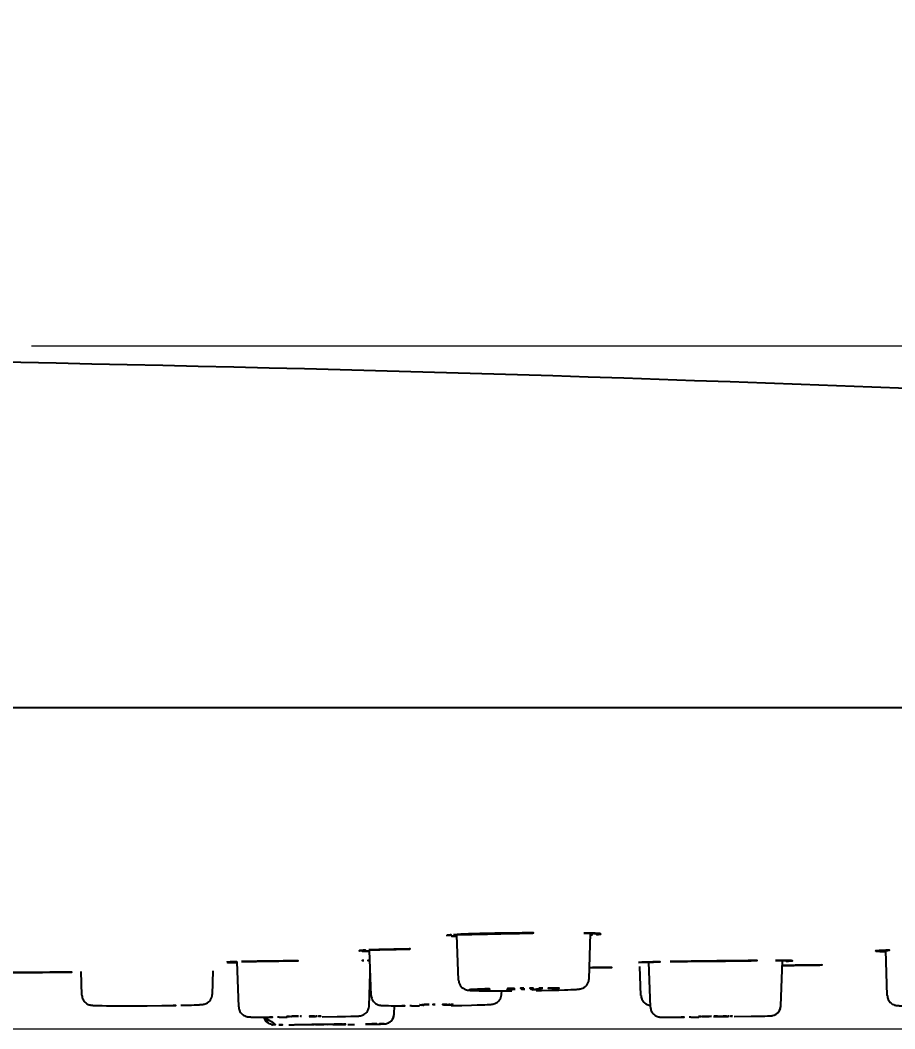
# Model space of a CAD drawing. Extents: x 16296660632 to 16296676033, y -37409619871 to -37409617369.
# Drawn here: x 16296675587.31 to 16296675612.87, y -37409617489.01 to -37409617459.53 of the extents above; entities that cross this region are included whole.
import ezdxf

# ---------------------------------------------------------------- set-up
doc = ezdxf.new("R2010")
doc.units = 0
doc.header["$LTSCALE"] = 10
doc.header["$MEASUREMENT"] = 0
doc.header["$PDMODE"] = 3
doc.header["$PDSIZE"] = -10
doc.layers.get('0').update_dxf_attribs({"linetype": 'CONTINUOUS'})
doc.layers.get('DEFPOINTS').update_dxf_attribs({"linetype": 'CONTINUOUS'})
doc.styles.add('Daelim Dimension', font='')
doc.styles.get('Daelim Dimension').set_extended_font_data('NanumGothic')
doc.dimstyles.new('DEFAULT', dxfattribs={"dimscale": 2, "dimtxt": 2, "dimasz": 2, "dimexe": 0, "dimexo": 2, "dimgap": 1, "dimtad": 1, "dimdec": 1, "dimzin": 9, "dimdsep": 46, "dimtxsty": 'Daelim Dimension', "dimcen": 0.5, "dimclrd": 252, "dimclre": 252, "dimclrt": 3, "dimadec": 1, "dimazin": 0, "dimtfac": 1, "dimtdec": 1, "dimtix": 1, "dimtmove": 0, "dimatfit": 3, "dimfxl": 1, "dimtolj": 1, "dimtzin": 1, "dimlwd": 9, "dimlwe": 9, "dimarcsym": 0})

# ---------------------------------------------------------------- blocks, each defined once
blk = doc.blocks.new('*D1')
at = {"color": 5, "lineweight": 9, "transparency": 16777216}
for p, q in [((16296675579.04278, -37409617430.044456), (16296675749.72908, -37409617430.044456)), ((16296675749.72908, -37409617434.044456), (16296675749.72908, -37409617485.012138)), ((16296675567.878839, -37409617489.012138), (16296675749.72908, -37409617489.012138))]:
    blk.add_line(p, q, dxfattribs=at)
at = {"color": 5, "transparency": 16777216}
for points in [[(16296675749.06241, -37409617434.044456), (16296675750.395741, -37409617434.044456), (16296675749.72908, -37409617430.044456)], [(16296675749.06241, -37409617485.012138), (16296675750.395741, -37409617485.012138), (16296675749.72908, -37409617489.012138)]]:
    blk.add_solid(points, dxfattribs=at)
at = {"layer": 'DEFPOINTS', "color": 0, "transparency": 16777216}
for p in [(16296675575.04278, -37409617430.044456), (16296675563.878839, -37409617489.012138), (16296675749.72908, -37409617489.012138)]:
    blk.add_point(p, dxfattribs=at)
at = {"color": 7, "transparency": 16777216, "insert": (16296675740.1082, -37409617459.737473), "char_height": 14, "attachment_point": 5, "rotation": 90, "style": 'Daelim Dimension'}
blk.add_mtext('\\A1;59', dxfattribs=at)
blk = doc.blocks.new('*D2')
at = {"color": 5, "lineweight": 9, "transparency": 16777216}
for p, q in [((16296675714.59089, -37409617469.04446), (16296675714.59089, -37409617438.74547)), ((16296675587.64277, -37409617469.04446), (16296675714.59089, -37409617469.04446)), ((16296675714.59089, -37409617485.01376), (16296675714.59089, -37409617473.04446)), ((16296675568.13936, -37409617489.01376), (16296675714.59089, -37409617489.01376))]:
    blk.add_line(p, q, dxfattribs=at)
at = {"color": 5, "transparency": 16777216}
for points in [[(16296675713.92423, -37409617473.04446), (16296675715.25756, -37409617473.04446), (16296675714.59089, -37409617469.04446)], [(16296675713.92423, -37409617485.01376), (16296675715.25756, -37409617485.01376), (16296675714.59089, -37409617489.01376)]]:
    blk.add_solid(points, dxfattribs=at)
at = {"layer": 'DEFPOINTS', "color": 0, "transparency": 16777216}
for p in [(16296675583.64277, -37409617469.04446), (16296675564.13936, -37409617489.01376), (16296675714.59089, -37409617489.01376)]:
    blk.add_point(p, dxfattribs=at)
at = {"color": 7, "transparency": 16777216, "insert": (16296675705.00006, -37409617451.71113), "char_height": 14, "attachment_point": 5, "rotation": 90, "style": 'Daelim Dimension'}
blk.add_mtext('\\A1;20', dxfattribs=at)

msp = doc.modelspace()

# ---------------------------------------------------------------- linework, layer by layer
at = {"color": 7, "linetype": 'Continuous'}
for p, q in [((16296675677.86886, -37409617479.627632), (16296675449.416691, -37409617479.627632)), ((16296675600.12248, -37409617487.590393), (16296675600.076559, -37409617486.275269)), ((16296675603.935749, -37409617487.557793), (16296675603.98247, -37409617486.21991)), ((16296675597.567101, -37409617488.035347), (16296675597.52117, -37409617486.720009)), ((16296675612.650089, -37409617488.041702), (16296675612.60393, -37409617486.719971)), ((16296675593.697439, -37409617488.37394), (16296675593.651489, -37409617487.058151)), ((16296675605.45332, -37409617488.038757), (16296675605.42388, -37409617487.195801)), ((16296675605.727091, -37409617488.378983), (16296675605.68121, -37409617487.065292)), ((16296675609.54035, -37409617488.34211), (16296675609.586361, -37409617487.024323)), ((16296675589.11581, -37409617488.031677), (16296675589.09152, -37409617487.336197)), ((16296675592.92907, -37409617488.008614), (16296675592.95311, -37409617487.320282)), ((16296675597.510691, -37409617488.347153), (16296675597.54434, -37409617487.383591)), ((16296675601.53359, -37409617487.86824), (16296675601.53236, -37409617487.869057)), ((16296675602.52408, -37409617487.859802), (16296675602.525351, -37409617487.858994)), ((16296675603.317011, -37409617487.87262), (16296675603.401831, -37409617487.868958)), ((16296675603.401831, -37409617487.868958), (16296675603.474421, -37409617487.865303)), ((16296675600.64855, -37409617487.896439), (16296675600.726259, -37409617487.898323)), ((16296675600.726259, -37409617487.898323), (16296675600.83127, -37409617487.900192)), ((16296675600.83127, -37409617487.900192), (16296675600.98312, -37409617487.902023)), ((16296675600.98312, -37409617487.902023), (16296675601.146749, -37409617487.903137)), ((16296675601.146749, -37409617487.903137), (16296675601.406879, -37409617487.903664)), ((16296675601.38036, -37409617488.005173), (16296675601.383909, -37409617487.903648)), ((16296675601.406879, -37409617487.903664), (16296675601.677019, -37409617487.902901)), ((16296675602.386299, -37409617487.895691), (16296675602.550301, -37409617487.892967)), ((16296675602.550301, -37409617487.892967), (16296675602.85183, -37409617487.88678)), ((16296675602.85183, -37409617487.88678), (16296675603.049629, -37409617487.881653)), ((16296675603.049629, -37409617487.881653), (16296675603.21961, -37409617487.876266)), ((16296675603.21961, -37409617487.876266), (16296675603.317011, -37409617487.87262)), ((16296675589.5772, -37409617488.33313), (16296675589.63928, -37409617488.334732)), ((16296675589.63928, -37409617488.334732), (16296675589.71101, -37409617488.336197)), ((16296675589.71101, -37409617488.336197), (16296675589.8367, -37409617488.338089)), ((16296675589.8367, -37409617488.338089), (16296675590.0385, -37409617488.340012)), ((16296675590.0385, -37409617488.340012), (16296675590.278971, -37409617488.341103)), ((16296675590.278971, -37409617488.341103), (16296675590.63073, -37409617488.341026)), ((16296675590.63073, -37409617488.341026), (16296675591.028151, -37409617488.33902)), ((16296675591.028151, -37409617488.33902), (16296675591.449261, -37409617488.334938)), ((16296675591.449261, -37409617488.334938), (16296675591.78236, -37409617488.330116)), ((16296675592.009239, -37409617488.325737), (16296675592.05241, -37409617488.324791)), ((16296675592.05632, -37409617488.32476), (16296675592.18697, -37409617488.321587)), ((16296675592.18697, -37409617488.321587), (16296675592.32254, -37409617488.317673)), ((16296675592.32254, -37409617488.317673), (16296675592.398899, -37409617488.315063)), ((16296675592.398899, -37409617488.315063), (16296675592.464439, -37409617488.312477)), ((16296675592.464439, -37409617488.312477), (16296675592.519791, -37409617488.309921)), ((16296675598.07921, -37409617488.336708), (16296675598.157591, -37409617488.338058)), ((16296675598.157591, -37409617488.338058), (16296675598.296009, -37409617488.339684)), ((16296675598.242451, -37409617488.581398), (16296675598.25111, -37409617488.333313)), ((16296675598.296009, -37409617488.339684), (16296675598.459869, -37409617488.340767)), ((16296675598.74765, -37409617488.341217), (16296675598.698009, -37409617488.34124)), ((16296675598.74506, -37409617488.341278), (16296675598.97872, -37409617488.340721)), ((16296675598.98019, -37409617488.313782), (16296675598.97702, -37409617488.314789)), ((16296675599.904341, -37409617488.332329), (16296675600.223261, -37409617488.327133)), ((16296675599.96677, -37409617488.306381), (16296675599.96998, -37409617488.305382)), ((16296675600.223261, -37409617488.327133), (16296675600.49608, -37409617488.321426)), ((16296675600.49608, -37409617488.321426), (16296675600.6681, -37409617488.317001)), ((16296675600.6681, -37409617488.317001), (16296675600.811029, -37409617488.312553)), ((16296675600.811029, -37409617488.312553), (16296675600.889971, -37409617488.309624)), ((16296675600.889971, -37409617488.309624), (16296675600.95606, -37409617488.306702)), ((16296675594.112881, -37409617488.66964), (16296675594.1584, -37409617488.670433)), ((16296675594.1584, -37409617488.670433), (16296675594.24044, -37409617488.671432)), ((16296675594.24044, -37409617488.671432), (16296675594.374969, -37409617488.672432)), ((16296675594.374969, -37409617488.672432), (16296675594.598221, -37409617488.673088)), ((16296675594.88456, -37409617488.672791), (16296675594.834961, -37409617488.672897)), ((16296675594.88286, -37409617488.672821), (16296675595.11657, -37409617488.671951)), ((16296675596.136209, -37409617488.663193), (16296675596.57641, -37409617488.656723)), ((16296675596.57641, -37409617488.656723), (16296675596.82336, -37409617488.651947)), ((16296675596.82336, -37409617488.651947), (16296675596.97788, -37409617488.648216)), ((16296675596.97788, -37409617488.648216), (16296675597.068359, -37409617488.645523)), ((16296675597.068359, -37409617488.645523), (16296675597.116859, -37409617488.643768)), ((16296675597.116859, -37409617488.643768), (16296675597.1565, -37409617488.642059)), ((16296675606.093809, -37409617488.671852), (16296675606.132839, -37409617488.67234)), ((16296675606.132839, -37409617488.67234), (16296675606.20826, -37409617488.672867)), ((16296675606.20826, -37409617488.672867), (16296675606.34075, -37409617488.673111)), ((16296675606.34075, -37409617488.673111), (16296675606.623989, -37409617488.672333)), ((16296675606.90682, -37409617488.670593), (16296675606.857691, -37409617488.670937)), ((16296675606.90559, -37409617488.670609), (16296675607.144489, -37409617488.668663)), ((16296675607.13941, -37409617488.655701), (16296675607.13694, -37409617488.656151)), ((16296675607.5763, -37409617488.655197), (16296675607.633249, -37409617488.654572)), ((16296675607.69026, -37409617488.645554), (16296675607.633249, -37409617488.646187)), ((16296675608.12748, -37409617488.64505), (16296675608.129959, -37409617488.644608)), ((16296675608.172001, -37409617488.656593), (16296675608.668409, -37409617488.648422)), ((16296675608.668409, -37409617488.648422), (16296675608.94289, -37409617488.642754)), ((16296675608.94289, -37409617488.642754), (16296675609.07634, -37409617488.639359)), ((16296675609.07634, -37409617488.639359), (16296675609.15156, -37409617488.637016)), ((16296675609.150631, -37409617488.637039), (16296675609.18704, -37409617488.635696)), ((16296675609.17075, -37409617488.636307), (16296675609.20462, -37409617488.634911)), ((16296675609.20215, -37409617488.635063), (16296675609.218691, -37409617488.634216)), ((16296675609.215771, -37409617488.634422), (16296675609.231371, -37409617488.633522)), ((16296675609.227949, -37409617488.633774), (16296675609.242729, -37409617488.63279)), ((16296675595.1635, -37409617488.897751), (16296675595.293131, -37409617488.897049)), ((16296675595.293131, -37409617488.897049), (16296675595.32316, -37409617488.896881)), ((16296675595.36842, -37409617488.896584), (16296675595.3241, -37409617488.896858)), ((16296675595.55551, -37409617488.895302), (16296675595.36842, -37409617488.896584)), ((16296675595.604509, -37409617488.894951), (16296675595.55551, -37409617488.895302)), ((16296675595.87751, -37409617488.892899), (16296675595.604509, -37409617488.894951)), ((16296675596.3771, -37409617488.883186), (16296675595.900681, -37409617488.888023)), ((16296675595.939819, -37409617488.889191), (16296675596.018539, -37409617488.888741)), ((16296675596.018539, -37409617488.888741), (16296675596.18207, -37409617488.887581)), ((16296675596.293909, -37409617488.886681), (16296675596.7705, -37409617488.881844)), ((16296675596.48893, -37409617488.882278), (16296675596.3771, -37409617488.883186)), ((16296675596.65271, -37409617488.881119), (16296675596.48893, -37409617488.882278)), ((16296675596.73143, -37409617488.880669), (16296675596.65271, -37409617488.881119)), ((16296675596.890289, -37409617488.884308), (16296675597.079229, -37409617488.882553)), ((16296675597.678459, -37409617488.875504), (16296675597.40633, -37409617488.878738)), ((16296675597.407049, -37409617488.878731), (16296675597.499029, -37409617488.877693)), ((16296675597.499029, -37409617488.877693), (16296675597.839899, -37409617488.87323)), ((16296675597.839899, -37409617488.87323), (16296675597.90785, -37409617488.872009)), ((16296675597.90785, -37409617488.872009), (16296675597.929501, -37409617488.871498)), ((16296675597.929501, -37409617488.871498), (16296675597.94054, -37409617488.87117))]:
    msp.add_line(p, q, dxfattribs=at)
for points in [[(16296675603.474421, -37409617487.865303), (16296675603.5063, -37409617487.86348), (16296675603.5354, -37409617487.861656), (16296675603.561831, -37409617487.859833), (16296675603.585911, -37409617487.857964), (16296675603.607771, -37409617487.856049), (16296675603.62808, -37409617487.853996), (16296675603.64694, -37409617487.851768), (16296675603.666531, -37409617487.84893), (16296675603.68854, -37409617487.844841), (16296675603.71558, -37409617487.838043), (16296675603.75312, -37409617487.82444), (16296675603.794069, -37409617487.802811), (16296675603.83238, -37409617487.774452), (16296675603.86623, -37409617487.739769), (16296675603.89299, -37409617487.701927), (16296675603.91316, -37409617487.66188), (16296675603.92663, -37409617487.621033), (16296675603.933981, -37409617487.580208), (16296675603.9356, -37409617487.557823)], [(16296675600.122629, -37409617487.589546), (16296675600.126181, -37409617487.626762), (16296675600.134501, -37409617487.663971), (16296675600.147909, -37409617487.700844), (16296675600.16663, -37409617487.736549), (16296675600.190571, -37409617487.770348), (16296675600.21937, -37409617487.801033), (16296675600.25349, -37409617487.828194), (16296675600.289459, -37409617487.849457), (16296675600.324511, -37409617487.864532), (16296675600.355749, -37409617487.87397), (16296675600.379169, -37409617487.879021), (16296675600.39884, -37409617487.882187), (16296675600.417061, -37409617487.884468), (16296675600.434971, -37409617487.886269), (16296675600.454121, -37409617487.887863), (16296675600.47477, -37409617487.889297), (16296675600.497589, -37409617487.890648), (16296675600.52269, -37409617487.89193), (16296675600.55031, -37409617487.893143), (16296675600.580481, -37409617487.894302), (16296675600.64855, -37409617487.896439)], [(16296675589.117121, -37409617488.031723), (16296675589.117319, -37409617488.03627), (16296675589.120979, -37409617488.070198), (16296675589.12858, -37409617488.103996), (16296675589.140421, -37409617488.137703), (16296675589.15674, -37409617488.170593), (16296675589.177469, -37409617488.202049), (16296675589.202459, -37409617488.231293), (16296675589.231911, -37409617488.257729), (16296675589.26442, -37409617488.279999), (16296675589.29973, -37409617488.298073), (16296675589.332991, -37409617488.310219), (16296675589.3592, -37409617488.316948), (16296675589.3808, -37409617488.32093), (16296675589.397989, -37409617488.323288), (16296675589.41328, -37409617488.324928)], [(16296675592.519791, -37409617488.309921), (16296675592.54389, -37409617488.30864), (16296675592.565741, -37409617488.307358), (16296675592.58552, -37409617488.306053), (16296675592.603331, -37409617488.304718), (16296675592.61978, -37409617488.303307), (16296675592.634979, -37409617488.301773), (16296675592.65061, -37409617488.299881), (16296675592.66769, -37409617488.297302), (16296675592.688669, -37409617488.293152), (16296675592.717899, -37409617488.285103), (16296675592.751631, -37409617488.271851), (16296675592.787451, -37409617488.252289), (16296675592.82238, -37409617488.226479), (16296675592.85269, -37409617488.196457), (16296675592.87825, -37409617488.162682), (16296675592.89843, -37409617488.126709), (16296675592.91313, -37409617488.089394), (16296675592.92248, -37409617488.051598), (16296675592.926849, -37409617488.014053), (16296675592.92709, -37409617488.008614)], [(16296675597.56848, -37409617488.035423), (16296675597.56967, -37409617488.053543), (16296675597.574881, -37409617488.087448), (16296675597.584221, -37409617488.121521), (16296675597.598021, -37409617488.155273), (16296675597.61652, -37409617488.188148), (16296675597.63962, -37409617488.219353), (16296675597.667391, -37409617488.248077), (16296675597.6992, -37409617488.273087), (16296675597.73547, -37409617488.294434), (16296675597.77108, -37409617488.309517), (16296675597.80117, -37409617488.318367), (16296675597.826361, -37409617488.323486), (16296675597.84514, -37409617488.326187), (16296675597.8613, -37409617488.327942), (16296675597.877489, -37409617488.329323), (16296675597.89432, -37409617488.330467), (16296675597.913099, -37409617488.33152), (16296675597.933981, -37409617488.332497), (16296675597.95742, -37409617488.333443), (16296675597.98353, -37409617488.33432), (16296675598.01251, -37409617488.335159), (16296675598.07921, -37409617488.336708)], [(16296675601.15156, -37409617488.286453), (16296675601.18388, -37409617488.276062), (16296675601.22253, -37409617488.258057), (16296675601.26149, -37409617488.232521), (16296675601.29459, -37409617488.202858), (16296675601.3225, -37409617488.16909), (16296675601.344721, -37409617488.132812), (16296675601.361179, -37409617488.095016), (16296675601.371941, -37409617488.056732), (16296675601.377501, -37409617488.018608), (16296675601.3783, -37409617488.004883)], [(16296675605.454599, -37409617488.038658), (16296675605.455379, -37409617488.052063), (16296675605.459629, -37409617488.083763), (16296675605.467449, -37409617488.115646), (16296675605.479071, -37409617488.147331), (16296675605.494789, -37409617488.178459), (16296675605.514561, -37409617488.208397), (16296675605.538321, -37409617488.236473), (16296675605.566, -37409617488.261879), (16296675605.59804, -37409617488.284477), (16296675605.631571, -37409617488.302338), (16296675605.66478, -37409617488.31517), (16296675605.694241, -37409617488.323051), (16296675605.715639, -37409617488.327019), (16296675605.725321, -37409617488.328323)], [(16296675612.651461, -37409617488.041809), (16296675612.65291, -37409617488.062508), (16296675612.657921, -37409617488.094093), (16296675612.66643, -37409617488.125572), (16296675612.67865, -37409617488.156616), (16296675612.694811, -37409617488.186989), (16296675612.714821, -37409617488.216049), (16296675612.73856, -37409617488.243111), (16296675612.76609, -37409617488.267593), (16296675612.79804, -37409617488.289513), (16296675612.831499, -37409617488.306801), (16296675612.86471, -37409617488.319183), (16296675612.894039, -37409617488.326653), (16296675612.914909, -37409617488.330276), (16296675612.93152, -37409617488.332336), (16296675612.94581, -37409617488.333649), (16296675612.959249, -37409617488.33461), (16296675612.97365, -37409617488.335426), (16296675612.989189, -37409617488.336159), (16296675613.00654, -37409617488.336823), (16296675613.02582, -37409617488.337433), (16296675613.071039, -37409617488.338516)], [(16296675589.41328, -37409617488.324928), (16296675589.428711, -37409617488.326271), (16296675589.444639, -37409617488.327431), (16296675589.462009, -37409617488.328499), (16296675589.48094, -37409617488.329514), (16296675589.501789, -37409617488.330467), (16296675589.52467, -37409617488.33139), (16296675589.5772, -37409617488.33313)], [(16296675593.69883, -37409617488.374069), (16296675593.70055, -37409617488.397247), (16296675593.70495, -37409617488.424728), (16296675593.711969, -37409617488.45208), (16296675593.72183, -37409617488.479347), (16296675593.734659, -37409617488.506126), (16296675593.75042, -37409617488.532066), (16296675593.769091, -37409617488.556847), (16296675593.790701, -37409617488.58004), (16296675593.81534, -37409617488.601257), (16296675593.84343, -37409617488.620491), (16296675593.87324, -37409617488.636414), (16296675593.90436, -37409617488.648804), (16296675593.93268, -37409617488.656776), (16296675593.95363, -37409617488.660896), (16296675593.97014, -37409617488.663223), (16296675593.98308, -37409617488.664551), (16296675593.994289, -37409617488.665451), (16296675594.005409, -37409617488.666161), (16296675594.016781, -37409617488.666763), (16296675594.02923, -37409617488.66732), (16296675594.042839, -37409617488.667831), (16296675594.057911, -37409617488.66832), (16296675594.07453, -37409617488.668777), (16296675594.112881, -37409617488.66964)], [(16296675597.28756, -37409617488.626404), (16296675597.32016, -37409617488.615356), (16296675597.35454, -37409617488.598877), (16296675597.38818, -37409617488.577087), (16296675597.4174, -37409617488.552254), (16296675597.44273, -37409617488.524361), (16296675597.46397, -37409617488.494202), (16296675597.48105, -37409617488.462517), (16296675597.493839, -37409617488.430069), (16296675597.50256, -37409617488.397247), (16296675597.507469, -37409617488.364487), (16296675597.50861, -37409617488.34687)], [(16296675600.95606, -37409617488.306702), (16296675600.984449, -37409617488.305252), (16296675601.009911, -37409617488.30381), (16296675601.03256, -37409617488.302361), (16296675601.05287, -37409617488.30088), (16296675601.07099, -37409617488.299347), (16296675601.088249, -37409617488.297607), (16296675601.105129, -37409617488.295517), (16296675601.124781, -37409617488.292389), (16296675601.15156, -37409617488.286453)], [(16296675605.72847, -37409617488.379173), (16296675605.728939, -37409617488.388489), (16296675605.73177, -37409617488.414207), (16296675605.736919, -37409617488.440117), (16296675605.74448, -37409617488.466003), (16296675605.754629, -37409617488.491692), (16296675605.767509, -37409617488.516968), (16296675605.7831, -37409617488.541519), (16296675605.801371, -37409617488.564987), (16296675605.822399, -37409617488.587044), (16296675605.846201, -37409617488.607224), (16296675605.872641, -37409617488.625237), (16296675605.902229, -37409617488.641083), (16296675605.932461, -37409617488.653229), (16296675605.96229, -37409617488.661652), (16296675605.98794, -37409617488.666389), (16296675606.004499, -37409617488.668373), (16296675606.016979, -37409617488.66938), (16296675606.02799, -37409617488.670021), (16296675606.038509, -37409617488.670486), (16296675606.050119, -37409617488.670891), (16296675606.06292, -37409617488.671242), (16296675606.093809, -37409617488.671852)], [(16296675609.239389, -37409617488.63308), (16296675609.25004, -37409617488.632309), (16296675609.262341, -37409617488.631203), (16296675609.278761, -37409617488.629173), (16296675609.300699, -37409617488.625229), (16296675609.332809, -37409617488.616478), (16296675609.36838, -37409617488.602043), (16296675609.401039, -37409617488.583687), (16296675609.43129, -37409617488.561447), (16296675609.457701, -37409617488.53643), (16296675609.4804, -37409617488.508949), (16296675609.49939, -37409617488.479622), (16296675609.514561, -37409617488.449074), (16296675609.52585, -37409617488.417847), (16296675609.53347, -37409617488.38633), (16296675609.537621, -37409617488.354843), (16296675609.538349, -37409617488.341843)], [(16296675609.242729, -37409617488.63279), (16296675609.25428, -37409617488.631889), (16296675609.26652, -37409617488.630676), (16296675609.2833, -37409617488.628403), (16296675609.31061, -37409617488.622841), (16296675609.34392, -37409617488.61245), (16296675609.380711, -37409617488.595619), (16296675609.416929, -37409617488.572609), (16296675609.447741, -37409617488.546478), (16296675609.47377, -37409617488.517509), (16296675609.494749, -37409617488.487297), (16296675609.51132, -37409617488.456146), (16296675609.523741, -37409617488.424301), (16296675609.53223, -37409617488.392212), (16296675609.537081, -37409617488.360184), (16296675609.53829, -37409617488.341766)], [(16296675597.1565, -37409617488.642059), (16296675597.17333, -37409617488.641197), (16296675597.188351, -37409617488.64035), (16296675597.202101, -37409617488.639442), (16296675597.214661, -37409617488.638481), (16296675597.227591, -37409617488.637283), (16296675597.24159, -37409617488.635628), (16296675597.259821, -37409617488.632751), (16296675597.28756, -37409617488.626404)], [(16296675598.14884, -37409617488.786827), (16296675598.17416, -37409617488.759079), (16296675598.1959, -37409617488.728271), (16296675598.21353, -37409617488.695358), (16296675598.226681, -37409617488.661179), (16296675598.235331, -37409617488.626701), (16296675598.23982, -37409617488.592339), (16296675598.240419, -37409617488.581177)], [(16296675598.19426, -37409617488.730843), (16296675598.21117, -37409617488.70031), (16296675598.22456, -37409617488.667549), (16296675598.23403, -37409617488.633041), (16296675598.239361, -37409617488.597763), (16296675598.2404, -37409617488.581161)], [(16296675597.94054, -37409617488.87117), (16296675597.945351, -37409617488.870987), (16296675597.950451, -37409617488.870773), (16296675597.95582, -37409617488.870491), (16296675597.963961, -37409617488.869919), (16296675597.97809, -37409617488.868446), (16296675597.996861, -37409617488.865471), (16296675598.020321, -37409617488.860031), (16296675598.046761, -37409617488.851418), (16296675598.07428, -37409617488.839348), (16296675598.1019, -37409617488.823692), (16296675598.12796, -37409617488.805077), (16296675598.15237, -37409617488.783333), (16296675598.17454, -37409617488.758537)], [(16296675598.090389, -37409617488.830711), (16296675598.120609, -37409617488.810799), (16296675598.14884, -37409617488.786827)]]:
    msp.add_lwpolyline(points, dxfattribs=at)
for centre, radius, start, end in [((16296675563.6471, -37409618722.493187), 1253.177083, 86.120667918, 89.154011207), ((16296675603.543671, -37409617477.338913), 8.940474, 272.847343, 273.4796433), ((16296675597.029329, -37409617542.492287), 55.474936, 89.6629699, 89.796405), ((16296675597.150869, -37409617522.911301), 35.893577, 89.3870222, 89.673133), ((16296675563.642771, -37409613704.941101), 3782.5, 270.610245937, 270.636914119), ((16296675563.642771, -37409613704.941101), 3782.5, 270.695933186, 270.74183399), ((16296675563.642771, -37409613704.941101), 3782.5, 270.335609458, 270.454731004), ((16296675602.527639, -37409617544.069542), 56.244609, 90.7874067, 91.323317), ((16296675602.735979, -37409617557.352127), 69.528804, 90.57932052, 90.80861163), ((16296675602.234989, -37409617508.164383), 20.31273, 90.4819452, 91.2826543), ((16296675602.74065, -37409617557.534981), 69.711699, 90.35243869, 90.58161535), ((16296675602.221399, -37409617504.063118), 16.21151, 89.5957595, 90.5559308), ((16296675602.702101, -37409617550.939034), 63.115632, 90.10600441, 90.35429917), ((16296675602.683189, -37409617538.843582), 51.020174, 89.8216493, 90.1098293), ((16296675590.911011, -37409617436.735283), 51.602144, 270.9644714, 271.219475), ((16296675598.69521, -37409617435.448837), 52.892395, 269.7491951, 270.0030599), ((16296675599.20039, -37409617478.696587), 9.623177, 269.271716, 269.7957493), ((16296675599.708349, -37409617513.951233), 25.650764, 90.6032522, 90.9973684), ((16296675599.70401, -37409617510.961601), 22.661275, 89.8054755, 90.6718874), ((16296675599.74654, -37409617497.948669), 9.648275, 89.272918, 89.7957493), ((16296675594.66361, -37409617409.47683), 79.196264, 269.95442899, 270.12392676), ((16296675595.301979, -37409617473.944382), 14.713125, 269.6681061, 269.960221), ((16296675595.927799, -37409617527.776016), 39.132753, 90.5820525, 90.6992114), ((16296675595.90332, -37409617522.749489), 34.106238, 89.9786898, 90.6267514), ((16296675595.90575, -37409617503.402657), 14.759409, 89.6689803, 89.9603303), ((16296675606.102449, -37409617380.777267), 107.896308, 270.27779952, 270.40107134), ((16296675607.225969, -37409617470.09166), 18.565851, 270.0249165, 270.2820615), ((16296675607.111629, -37409617446.914139), 41.743653, 270.2823894, 270.6377883), ((16296675608.29438, -37409617545.520111), 56.877772, 90.6659865, 90.7874067), ((16296675608.153959, -37409617530.262787), 41.619826, 90.2814058, 90.6383347), ((16296675608.04121, -37409617507.262741), 18.619496, 90.0255722, 90.2820615), ((16296675594.71154, -37409617408.027428), 80.871587, 270.11485631, 270.32020082), ((16296675592.986349, -37409617087.594109), 401.308973, 270.49429372, 270.6310132), ((16296675598.485809, -37409617665.635353), 176.766652, 90.24435723, 90.36730363), ((16296675596.98748, -37409617434.042976), 54.836885, 270.7219405, 270.868068), ((16296675597.90489, -37409617533.176086), 44.306112, 90.0646955, 90.2237029)]:
    msp.add_arc(centre, radius, start, end, dxfattribs=at)
for points, knots in [([(16296675599.77606, -37409617486.285767), (16296675599.77606, -37409617486.281273), (16296675599.800819, -37409617486.279587), (16296675599.83036, -37409617486.272499), (16296675599.895531, -37409617486.268303), (16296675599.942659, -37409617486.264633), (16296675599.970791, -37409617486.262901)], [0, 0, 0, 0, 0.068559818, 0.258634117, 0.570508781, 1, 1, 1, 1]), ([(16296675599.794571, -37409617486.292152), (16296675599.78989, -37409617486.291367), (16296675599.784691, -37409617486.290253), (16296675599.77606, -37409617486.287651), (16296675599.77606, -37409617486.285767)], [0, 0, 0, 0, 0.715616738, 1, 1, 1, 1]), ([(16296675600.0755, -37409617486.308296), (16296675600.041889, -37409617486.307312), (16296675599.948271, -37409617486.303398), (16296675599.853939, -37409617486.30204), (16296675599.794571, -37409617486.292152)], [0, 0, 0, 0, 0.358420017, 1, 1, 1, 1]), ([(16296675599.970791, -37409617486.262901), (16296675600.557831, -37409617486.226883), (16296675601.82831, -37409617486.214287), (16296675603.098, -37409617486.200539), (16296675603.779539, -37409617486.212822)], [0, 0, 0, 0, 0.463184556, 1, 1, 1, 1]), ([(16296675603.779539, -37409617486.212822), (16296675603.85104, -37409617486.214111), (16296675603.974859, -37409617486.216949), (16296675604.118891, -37409617486.221909), (16296675604.20225, -37409617486.227333), (16296675604.24509, -37409617486.23053), (16296675604.265141, -37409617486.23468), (16296675604.28104, -37409617486.237), (16296675604.281031, -37409617486.240051)], [0, 0, 0, 0, 0.426162965, 0.740469076, 0.852212795, 0.932800238, 0.981800483, 1, 1, 1, 1]), ([(16296675604.281031, -37409617486.240051), (16296675604.28101, -37409617486.244553), (16296675604.256281, -37409617486.246201), (16296675604.2267, -37409617486.253311), (16296675604.161551, -37409617486.2575), (16296675604.11442, -37409617486.261177), (16296675604.086309, -37409617486.262901)], [0, 0, 0, 0, 0.068644529, 0.258741856, 0.570589717, 1, 1, 1, 1]), ([(16296675597.499319, -37409617486.709137), (16296675597.655649, -37409617486.702766), (16296675598.51967, -37409617486.678658), (16296675599.38402, -37409617486.669182), (16296675600.091881, -37409617486.665947)], [0, 0, 0, 0, 0.181011171, 1, 1, 1, 1]), ([(16296675597.229139, -37409617486.733757), (16296675597.226999, -37409617486.73336), (16296675597.224529, -37409617486.732826), (16296675597.220711, -37409617486.731377), (16296675597.22072, -37409617486.730476)], [0, 0, 0, 0, 0.709138709, 1, 1, 1, 1]), ([(16296675597.22072, -37409617486.730476), (16296675597.22076, -37409617486.724327), (16296675597.25761, -37409617486.727562), (16296675597.29817, -37409617486.716469), (16296675597.39226, -37409617486.715088), (16296675597.459249, -37409617486.710777), (16296675597.499319, -37409617486.709137)], [0, 0, 0, 0, 0.065916824, 0.25653848, 0.570074809, 1, 1, 1, 1]), ([(16296675597.52113, -37409617486.747002), (16296675597.455469, -37409617486.745659), (16296675597.358391, -37409617486.741562), (16296675597.26037, -37409617486.73967), (16296675597.229139, -37409617486.733757)], [0, 0, 0, 0, 0.673894347, 1, 1, 1, 1]), ([(16296675612.61762, -37409617486.751694), (16296675612.572359, -37409617486.751198), (16296675612.49704, -37409617486.748413), (16296675612.39036, -37409617486.751251), (16296675612.345831, -37409617486.73925), (16296675612.30341, -37409617486.746246), (16296675612.30353, -37409617486.739464)], [0, 0, 0, 0, 0.431499646, 0.744923686, 0.935264596, 1, 1, 1, 1]), ([(16296675612.30353, -37409617486.739464), (16296675612.303591, -37409617486.73597), (16296675612.3241, -37409617486.737106), (16296675612.347281, -37409617486.730858), (16296675612.40044, -37409617486.729279), (16296675612.501829, -37409617486.722633), (16296675612.677191, -37409617486.716637), (16296675612.827419, -37409617486.711632), (16296675612.913971, -37409617486.709137)], [0, 0, 0, 0, 0.017156504, 0.066276991, 0.147457117, 0.259973374, 0.575327329, 1, 1, 1, 1]), ([(16296675593.351101, -37409617487.068626), (16296675593.351021, -37409617487.066231), (16296675593.365511, -37409617487.067139), (16296675593.38129, -37409617487.062897), (16296675593.41855, -37409617487.062027), (16296675593.48962, -37409617487.057747), (16296675593.613609, -37409617487.054153), (16296675593.719851, -37409617487.051079), (16296675593.78129, -37409617487.049583)], [0, 0, 0, 0, 0.016684535, 0.065006064, 0.145164966, 0.257019017, 0.572127504, 1, 1, 1, 1]), ([(16296675593.64492, -37409617487.079071), (16296675593.60264, -37409617487.07856), (16296675593.532181, -37409617487.075722), (16296675593.432779, -37409617487.07901), (16296675593.390579, -37409617487.067093), (16296675593.351311, -37409617487.075012), (16296675593.351101, -37409617487.068626)], [0, 0, 0, 0, 0.43112858, 0.744172358, 0.934889517, 1, 1, 1, 1]), ([(16296675593.78129, -37409617487.049583), (16296675594.02496, -37409617487.043617), (16296675595.17326, -37409617487.024406), (16296675596.321739, -37409617487.014427), (16296675597.22644, -37409617487.0177)], [0, 0, 0, 0, 0.212239551, 1, 1, 1, 1]), ([(16296675605.380659, -37409617487.075783), (16296675605.380739, -37409617487.070534), (16296675605.413549, -37409617487.077652), (16296675605.448351, -37409617487.066704), (16296675605.53142, -37409617487.068626), (16296675605.63438, -37409617487.063347), (16296675605.76911, -37409617487.060707), (16296675605.996349, -37409617487.055206), (16296675606.179581, -37409617487.05188), (16296675606.30909, -37409617487.049583)], [0, 0, 0, 0, 0.016963033, 0.067074162, 0.149946656, 0.264350057, 0.408860238, 0.581714579, 1, 1, 1, 1]), ([(16296675606.30909, -37409617487.049583), (16296675607.11717, -37409617487.035217), (16296675608.14201, -37409617487.023132), (16296675609.16688, -37409617487.017502), (16296675609.383551, -37409617487.017242)], [0, 0, 0, 0, 0.788589599, 1, 1, 1, 1]), ([(16296675609.383551, -37409617487.017242), (16296675609.45503, -37409617487.017159), (16296675609.578751, -37409617487.017563), (16296675609.723379, -37409617487.017326), (16296675609.806259, -37409617487.01992), (16296675609.850201, -37409617487.018707), (16296675609.86816, -37409617487.023727), (16296675609.885679, -37409617487.020638), (16296675609.88555, -37409617487.023376)], [0, 0, 0, 0, 0.426992276, 0.742421778, 0.854430325, 0.934959208, 0.983575491, 1, 1, 1, 1]), ([(16296675609.88555, -37409617487.023376), (16296675609.885229, -37409617487.029709), (16296675609.846239, -37409617487.020576), (16296675609.80409, -37409617487.033897), (16296675609.70484, -37409617487.031021), (16296675609.634411, -37409617487.035057), (16296675609.592159, -37409617487.036186)], [0, 0, 0, 0, 0.064701659, 0.254890474, 0.568374386, 1, 1, 1, 1]), ([(16296675600.795389, -37409617487.89946), (16296675600.731621, -37409617487.898323), (16296675600.61076, -37409617487.896172), (16296675600.5282, -37409617487.890541), (16296675600.405849, -37409617487.885597), (16296675600.483311, -37409617487.86293), (16296675600.565769, -37409617487.867027), (16296675600.74028, -37409617487.852409), (16296675600.963169, -37409617487.847427), (16296675601.13489, -37409617487.842117), (16296675601.22872, -37409617487.839943)], [0, 0, 0, 0, 0.162930392, 0.27036313, 0.314892093, 0.33647194, 0.420484471, 0.564016598, 0.760267281, 1, 1, 1, 1]), ([(16296675601.53236, -37409617487.869057), (16296675601.53261, -37409617487.87336), (16296675601.55851, -37409617487.868622), (16296675601.58672, -37409617487.876213), (16296675601.65048, -37409617487.874252), (16296675601.695511, -37409617487.875816), (16296675601.721939, -37409617487.876022)], [0, 0, 0, 0, 0.068067266, 0.264902112, 0.582526673, 1, 1, 1, 1]), ([(16296675601.780291, -37409617487.856743), (16296675601.722799, -37409617487.858093), (16296675601.64172, -37409617487.865341), (16296675601.557171, -37409617487.860443), (16296675601.53359, -37409617487.86824)], [0, 0, 0, 0, 0.698462531, 1, 1, 1, 1]), ([(16296675602.2768, -37409617487.8713), (16296675602.33441, -37409617487.869957), (16296675602.415701, -37409617487.862762), (16296675602.500401, -37409617487.867554), (16296675602.52408, -37409617487.859802)], [0, 0, 0, 0, 0.698122858, 1, 1, 1, 1]), ([(16296675602.525351, -37409617487.858994), (16296675602.525391, -37409617487.854721), (16296675602.498899, -37409617487.85939), (16296675602.47138, -37409617487.851837), (16296675602.4072, -37409617487.853783), (16296675602.36223, -37409617487.852219), (16296675602.33577, -37409617487.852013)], [0, 0, 0, 0, 0.067396905, 0.264018006, 0.581895413, 1, 1, 1, 1]), ([(16296675602.84202, -37409617487.823662), (16296675602.88154, -37409617487.823776), (16296675603.02438, -37409617487.824448), (16296675603.167219, -37409617487.825851), (16296675603.27054, -37409617487.827606)], [0, 0, 0, 0, 0.276655642, 1, 1, 1, 1]), ([(16296675598.97702, -37409617488.314789), (16296675598.97718, -37409617488.317009), (16296675598.990471, -37409617488.314728), (16296675599.00532, -37409617488.318687), (16296675599.039339, -37409617488.317841), (16296675599.06361, -37409617488.318802), (16296675599.07807, -37409617488.318993)], [0, 0, 0, 0, 0.065913091, 0.25689788, 0.571374197, 1, 1, 1, 1]), ([(16296675599.26185, -37409617488.304337), (16296675599.19788, -37409617488.305473), (16296675599.10425, -37409617488.309601), (16296675599.00979, -37409617488.309036), (16296675598.98019, -37409617488.313782)], [0, 0, 0, 0, 0.680955979, 1, 1, 1, 1]), ([(16296675599.68465, -37409617488.315819), (16296675599.748699, -37409617488.314697), (16296675599.842489, -37409617488.310577), (16296675599.937111, -37409617488.311119), (16296675599.96677, -37409617488.306381)], [0, 0, 0, 0, 0.680724739, 1, 1, 1, 1]), ([(16296675599.96998, -37409617488.305382), (16296675599.969971, -37409617488.303177), (16296675599.95639, -37409617488.305428), (16296675599.9419, -37409617488.301483), (16296675599.907669, -37409617488.302322), (16296675599.88344, -37409617488.301361), (16296675599.868959, -37409617488.30117)], [0, 0, 0, 0, 0.0652363, 0.255991413, 0.570702141, 1, 1, 1, 1]), ([(16296675594.43841, -37409617488.672836), (16296675594.45891, -37409617488.752869), (16296675594.55352, -37409617488.872978), (16296675594.7327, -37409617488.903717), (16296675594.82691, -37409617488.898933), (16296675594.873711, -37409617488.898849)], [0, 0, 0, 0, 0.466276544, 0.735833916, 1, 1, 1, 1]), ([(16296675594.438431, -37409617488.672867), (16296675594.451031, -37409617488.722107), (16296675594.503019, -37409617488.817017), (16296675594.596769, -37409617488.870903), (16296675594.646601, -37409617488.885246)], [0, 0, 0, 0, 0.494978395, 1, 1, 1, 1]), ([(16296675595.10738, -37409617488.654572), (16296675595.107281, -37409617488.656952), (16296675595.12249, -37409617488.653343), (16296675595.13777, -37409617488.657967), (16296675595.175039, -37409617488.656212), (16296675595.20112, -37409617488.657173), (16296675595.216749, -37409617488.657257)], [0, 0, 0, 0, 0.06517873, 0.257175151, 0.571649199, 1, 1, 1, 1]), ([(16296675595.11569, -37409617488.65345), (16296675595.113621, -37409617488.653603), (16296675595.111731, -37409617488.654358), (16296675595.10741, -37409617488.653847), (16296675595.10738, -37409617488.654572)], [0, 0, 0, 0, 0.741890274, 1, 1, 1, 1]), ([(16296675595.450251, -37409617488.646187), (16296675595.410419, -37409617488.646683), (16296675595.29891, -37409617488.648804), (16296675595.18722, -37409617488.648354), (16296675595.11569, -37409617488.65345)], [0, 0, 0, 0, 0.35715018, 1, 1, 1, 1]), ([(16296675595.757111, -37409617488.654572), (16296675595.79697, -37409617488.654083), (16296675595.90859, -37409617488.651947), (16296675596.020399, -37409617488.652397), (16296675596.09201, -37409617488.647301)], [0, 0, 0, 0, 0.357033858, 1, 1, 1, 1]), ([(16296675596.10037, -37409617488.646187), (16296675596.10063, -37409617488.643837), (16296675596.08507, -37409617488.647392), (16296675596.07019, -37409617488.642799), (16296675596.03269, -37409617488.644539), (16296675596.00667, -37409617488.643593), (16296675595.99103, -37409617488.643494)], [0, 0, 0, 0, 0.064719756, 0.256568379, 0.571201499, 1, 1, 1, 1]), ([(16296675596.09201, -37409617488.647301), (16296675596.09409, -37409617488.647163), (16296675596.09606, -37409617488.646393), (16296675596.10029, -37409617488.646912), (16296675596.10037, -37409617488.646187)], [0, 0, 0, 0, 0.739852518, 1, 1, 1, 1]), ([(16296675607.13694, -37409617488.656151), (16296675607.13707, -37409617488.658241), (16296675607.150009, -37409617488.654572), (16296675607.164021, -37409617488.65876), (16296675607.196859, -37409617488.656769), (16296675607.22014, -37409617488.657509), (16296675607.234051, -37409617488.657509)], [0, 0, 0, 0, 0.064732405, 0.255701, 0.570457879, 1, 1, 1, 1]), ([(16296675607.5128, -37409617488.647713), (16296675607.427719, -37409617488.64888), (16296675607.303391, -37409617488.652779), (16296675607.178631, -37409617488.651962), (16296675607.13941, -37409617488.655701)], [0, 0, 0, 0, 0.683471122, 1, 1, 1, 1]), ([(16296675607.633249, -37409617488.654572), (16296675607.744341, -37409617488.653282), (16296675607.908899, -37409617488.648193), (16296675608.074039, -37409617488.650139), (16296675608.12748, -37409617488.64505)], [0, 0, 0, 0, 0.674255332, 1, 1, 1, 1]), ([(16296675608.129959, -37409617488.644608), (16296675608.129971, -37409617488.642517), (16296675608.11672, -37409617488.646179), (16296675608.10305, -37409617488.641991), (16296675608.070021, -37409617488.64399), (16296675608.046801, -37409617488.643242), (16296675608.032881, -37409617488.643242)], [0, 0, 0, 0, 0.064383643, 0.255237297, 0.570115193, 1, 1, 1, 1]), ([(16296675594.646601, -37409617488.885246), (16296675594.658461, -37409617488.888657), (16296675594.68502, -37409617488.895699), (16296675594.71257, -37409617488.898262), (16296675594.727659, -37409617488.898163)], [0, 0, 0, 0, 0.449739166, 1, 1, 1, 1]), ([(16296675595.900681, -37409617488.888023), (16296675595.885401, -37409617488.888229), (16296675595.872881, -37409617488.89576), (16296675595.83885, -37409617488.883987), (16296675595.839109, -37409617488.889221)], [0, 0, 0, 0, 0.744870415, 1, 1, 1, 1]), ([(16296675595.839109, -37409617488.889221), (16296675595.83922, -37409617488.891388), (16296675595.852779, -37409617488.886551), (16296675595.86717, -37409617488.891273), (16296675595.9013, -37409617488.888496), (16296675595.9254, -37409617488.889259), (16296675595.939819, -37409617488.889191)], [0, 0, 0, 0, 0.064543553, 0.255794771, 0.57048029, 1, 1, 1, 1]), ([(16296675596.83214, -37409617488.880638), (16296675596.83218, -37409617488.878479), (16296675596.81827, -37409617488.883308), (16296675596.80423, -37409617488.878593), (16296675596.769899, -37409617488.881363), (16296675596.745859, -37409617488.8806), (16296675596.73143, -37409617488.880669)], [0, 0, 0, 0, 0.064428063, 0.255641791, 0.570367428, 1, 1, 1, 1]), ([(16296675596.7705, -37409617488.881844), (16296675596.785801, -37409617488.881638), (16296675596.798861, -37409617488.874092), (16296675596.832029, -37409617488.885887), (16296675596.83214, -37409617488.880638)], [0, 0, 0, 0, 0.744671951, 1, 1, 1, 1]), ([(16296675597.85487, -37409617488.870003), (16296675597.884701, -37409617488.86998), (16296675598.016211, -37409617488.87075), (16296675597.860291, -37409617488.872917), (16296675597.818251, -37409617488.873573)], [0, 0, 0, 0, 0.415014457, 1, 1, 1, 1])]:
    msp.add_open_spline(points, degree=3, knots=knots, dxfattribs=at)

# ---------------------------------------------------------------- dimensions: what is measured, and where the dimension line sits
for base, p1, p2, picture, middle in [((16296675749.72908, -37409617489.012138), (16296675575.04278, -37409617430.044456), (16296675563.878839, -37409617489.012138), '*D1', (16296675749.72908, -37409617459.737473)), ((16296675714.590891, -37409617489.013763), (16296675583.642771, -37409617469.044456), (16296675564.13936, -37409617489.013763), '*D2', (16296675714.5909, -37409617451.711128))]:
    dim = msp.add_linear_dim(base=base, p1=p1, p2=p2, angle=90, dimstyle='DEFAULT', override={"dimtxt": 7, "dimclrd": 5, "dimclre": 5, "dimclrt": 7})
    dim.commit()
    dim.dimension.update_dxf_attribs({"geometry": picture, "text_midpoint": middle, "dimtype": 160})

doc.saveas('drawing.dxf')
